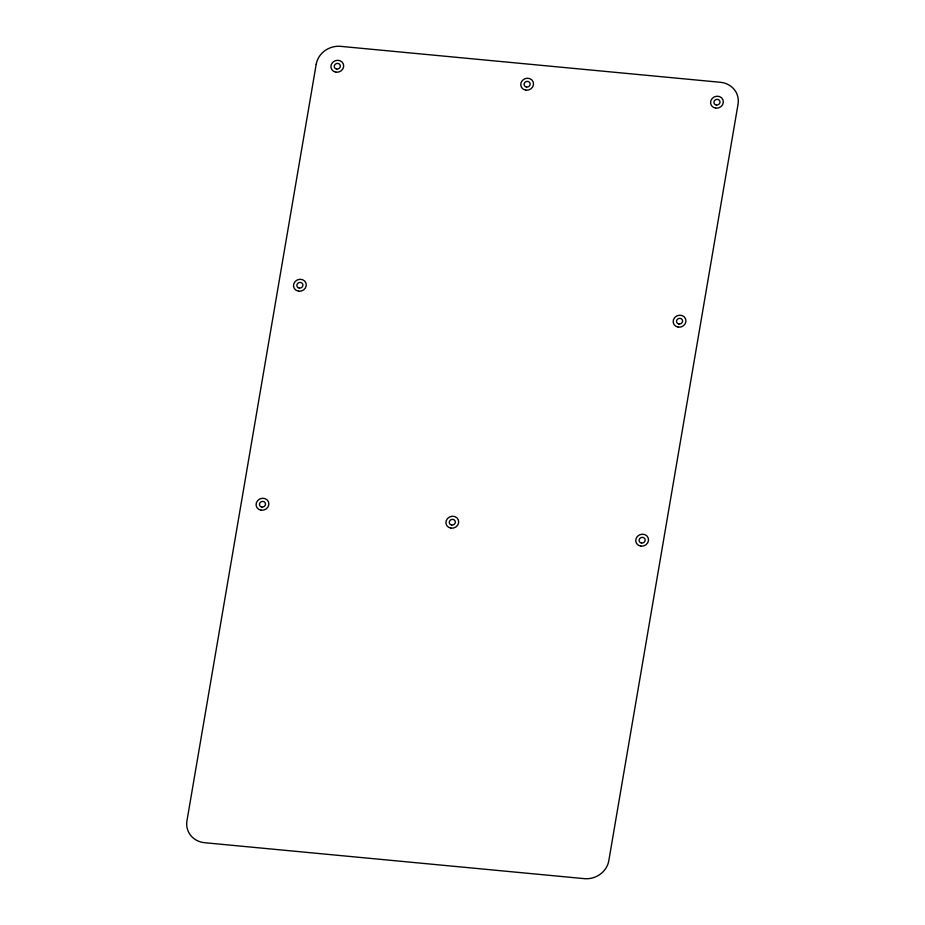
<?xml version="1.0" encoding="UTF-8"?>
<svg xmlns="http://www.w3.org/2000/svg" width="925" height="925" viewBox="0 0 925 925"><rect width="100%" height="100%" fill="white"/><g stroke="black" fill="none" stroke-linecap="round" stroke-linejoin="round"><path stroke-width="1.39" d="M316.2 64.264L186.954 820.81A21.599 19.76 -21.2 0 0 204.645 842.71L584.299 878.646A21.599 19.76 -21.2 0 0 608.8 860.736L738.046 104.19A21.599 19.76 -21.2 0 0 720.355 82.29L340.701 46.354A21.599 19.76 -21.2 0 0 316.2 64.264M451.678 525.053A3.076 2.821 -21.2 0 0 455.192 521.18A3.076 2.821 -21.2 0 0 450.024 520.451A3.076 2.821 -21.2 0 0 451.678 525.053M450.984 528.163A6.475 5.932 -21.2 0 0 458.384 520.012A6.475 5.932 -21.2 0 0 447.515 518.497A6.475 5.932 -21.2 0 0 450.984 528.163M525.816 90.164A6.475 5.932 -21.2 0 0 533.216 82.013A6.475 5.932 -21.2 0 0 522.347 80.498A6.475 5.932 -21.2 0 0 525.816 90.164M526.498 87.043A3.076 2.821 -21.2 0 0 530.013 83.181A3.076 2.821 -21.2 0 0 524.857 82.452A3.076 2.821 -21.2 0 0 526.498 87.043M715.638 108.132A6.475 5.932 -21.2 0 0 723.038 99.981A6.475 5.932 -21.2 0 0 712.181 98.466A6.475 5.932 -21.2 0 0 715.638 108.132M678.222 327.138A6.475 5.932 -21.2 0 0 685.633 318.986A6.475 5.932 -21.2 0 0 674.764 317.472A6.475 5.932 -21.2 0 0 678.222 327.138M640.817 546.132A6.475 5.932 -21.2 0 0 648.217 537.98A6.475 5.932 -21.2 0 0 637.348 536.465A6.475 5.932 -21.2 0 0 640.817 546.132M641.499 543.021A3.076 2.821 -21.2 0 0 645.014 539.148A3.076 2.821 -21.2 0 0 639.857 538.431A3.076 2.821 -21.2 0 0 641.499 543.021M678.915 324.016A3.076 2.821 -21.2 0 0 682.43 320.142A3.076 2.821 -21.2 0 0 677.273 319.426A3.076 2.821 -21.2 0 0 678.915 324.016M716.332 105.022A3.076 2.821 -21.2 0 0 719.847 101.149A3.076 2.821 -21.2 0 0 714.69 100.42A3.076 2.821 -21.2 0 0 716.332 105.022M336.677 69.074A3.076 2.821 -21.2 0 0 340.192 65.212A3.076 2.821 -21.2 0 0 335.023 64.484A3.076 2.821 -21.2 0 0 336.677 69.074M299.261 288.08A3.076 2.821 -21.2 0 0 302.776 284.206A3.076 2.821 -21.2 0 0 297.619 283.489A3.076 2.821 -21.2 0 0 299.261 288.08M261.844 507.073A3.076 2.821 -21.2 0 0 265.359 503.212A3.076 2.821 -21.2 0 0 260.202 502.483A3.076 2.821 -21.2 0 0 261.844 507.073M261.151 510.195A6.475 5.932 -21.2 0 0 268.562 502.044A6.475 5.932 -21.2 0 0 257.693 500.529A6.475 5.932 -21.2 0 0 261.151 510.195M298.567 291.202A6.475 5.932 -21.2 0 0 305.967 283.05A6.475 5.932 -21.2 0 0 295.11 281.535A6.475 5.932 -21.2 0 0 298.567 291.202M335.983 72.196A6.475 5.932 -21.2 0 0 343.383 64.045A6.475 5.932 -21.2 0 0 332.526 62.53A6.475 5.932 -21.2 0 0 335.983 72.196"/></g></svg>
